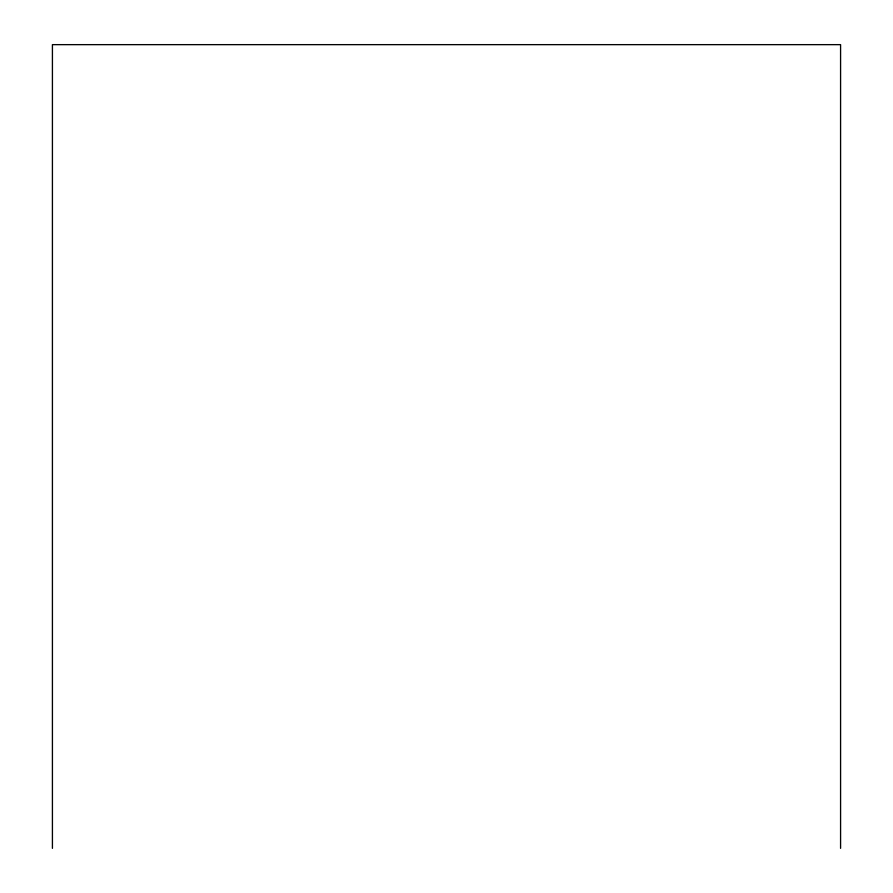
<?xml version="1.0" encoding="UTF-8"?>
<svg xmlns="http://www.w3.org/2000/svg" width="893" height="893" viewBox="0 0 893 893"><rect width="100%" height="100%" fill="white"/><g stroke="black" fill="none" stroke-linecap="round" stroke-linejoin="round"><path stroke-width="1.34" d="M840.581 848.35L840.581 44.65L52.419 44.65L52.419 848.35"/></g></svg>
